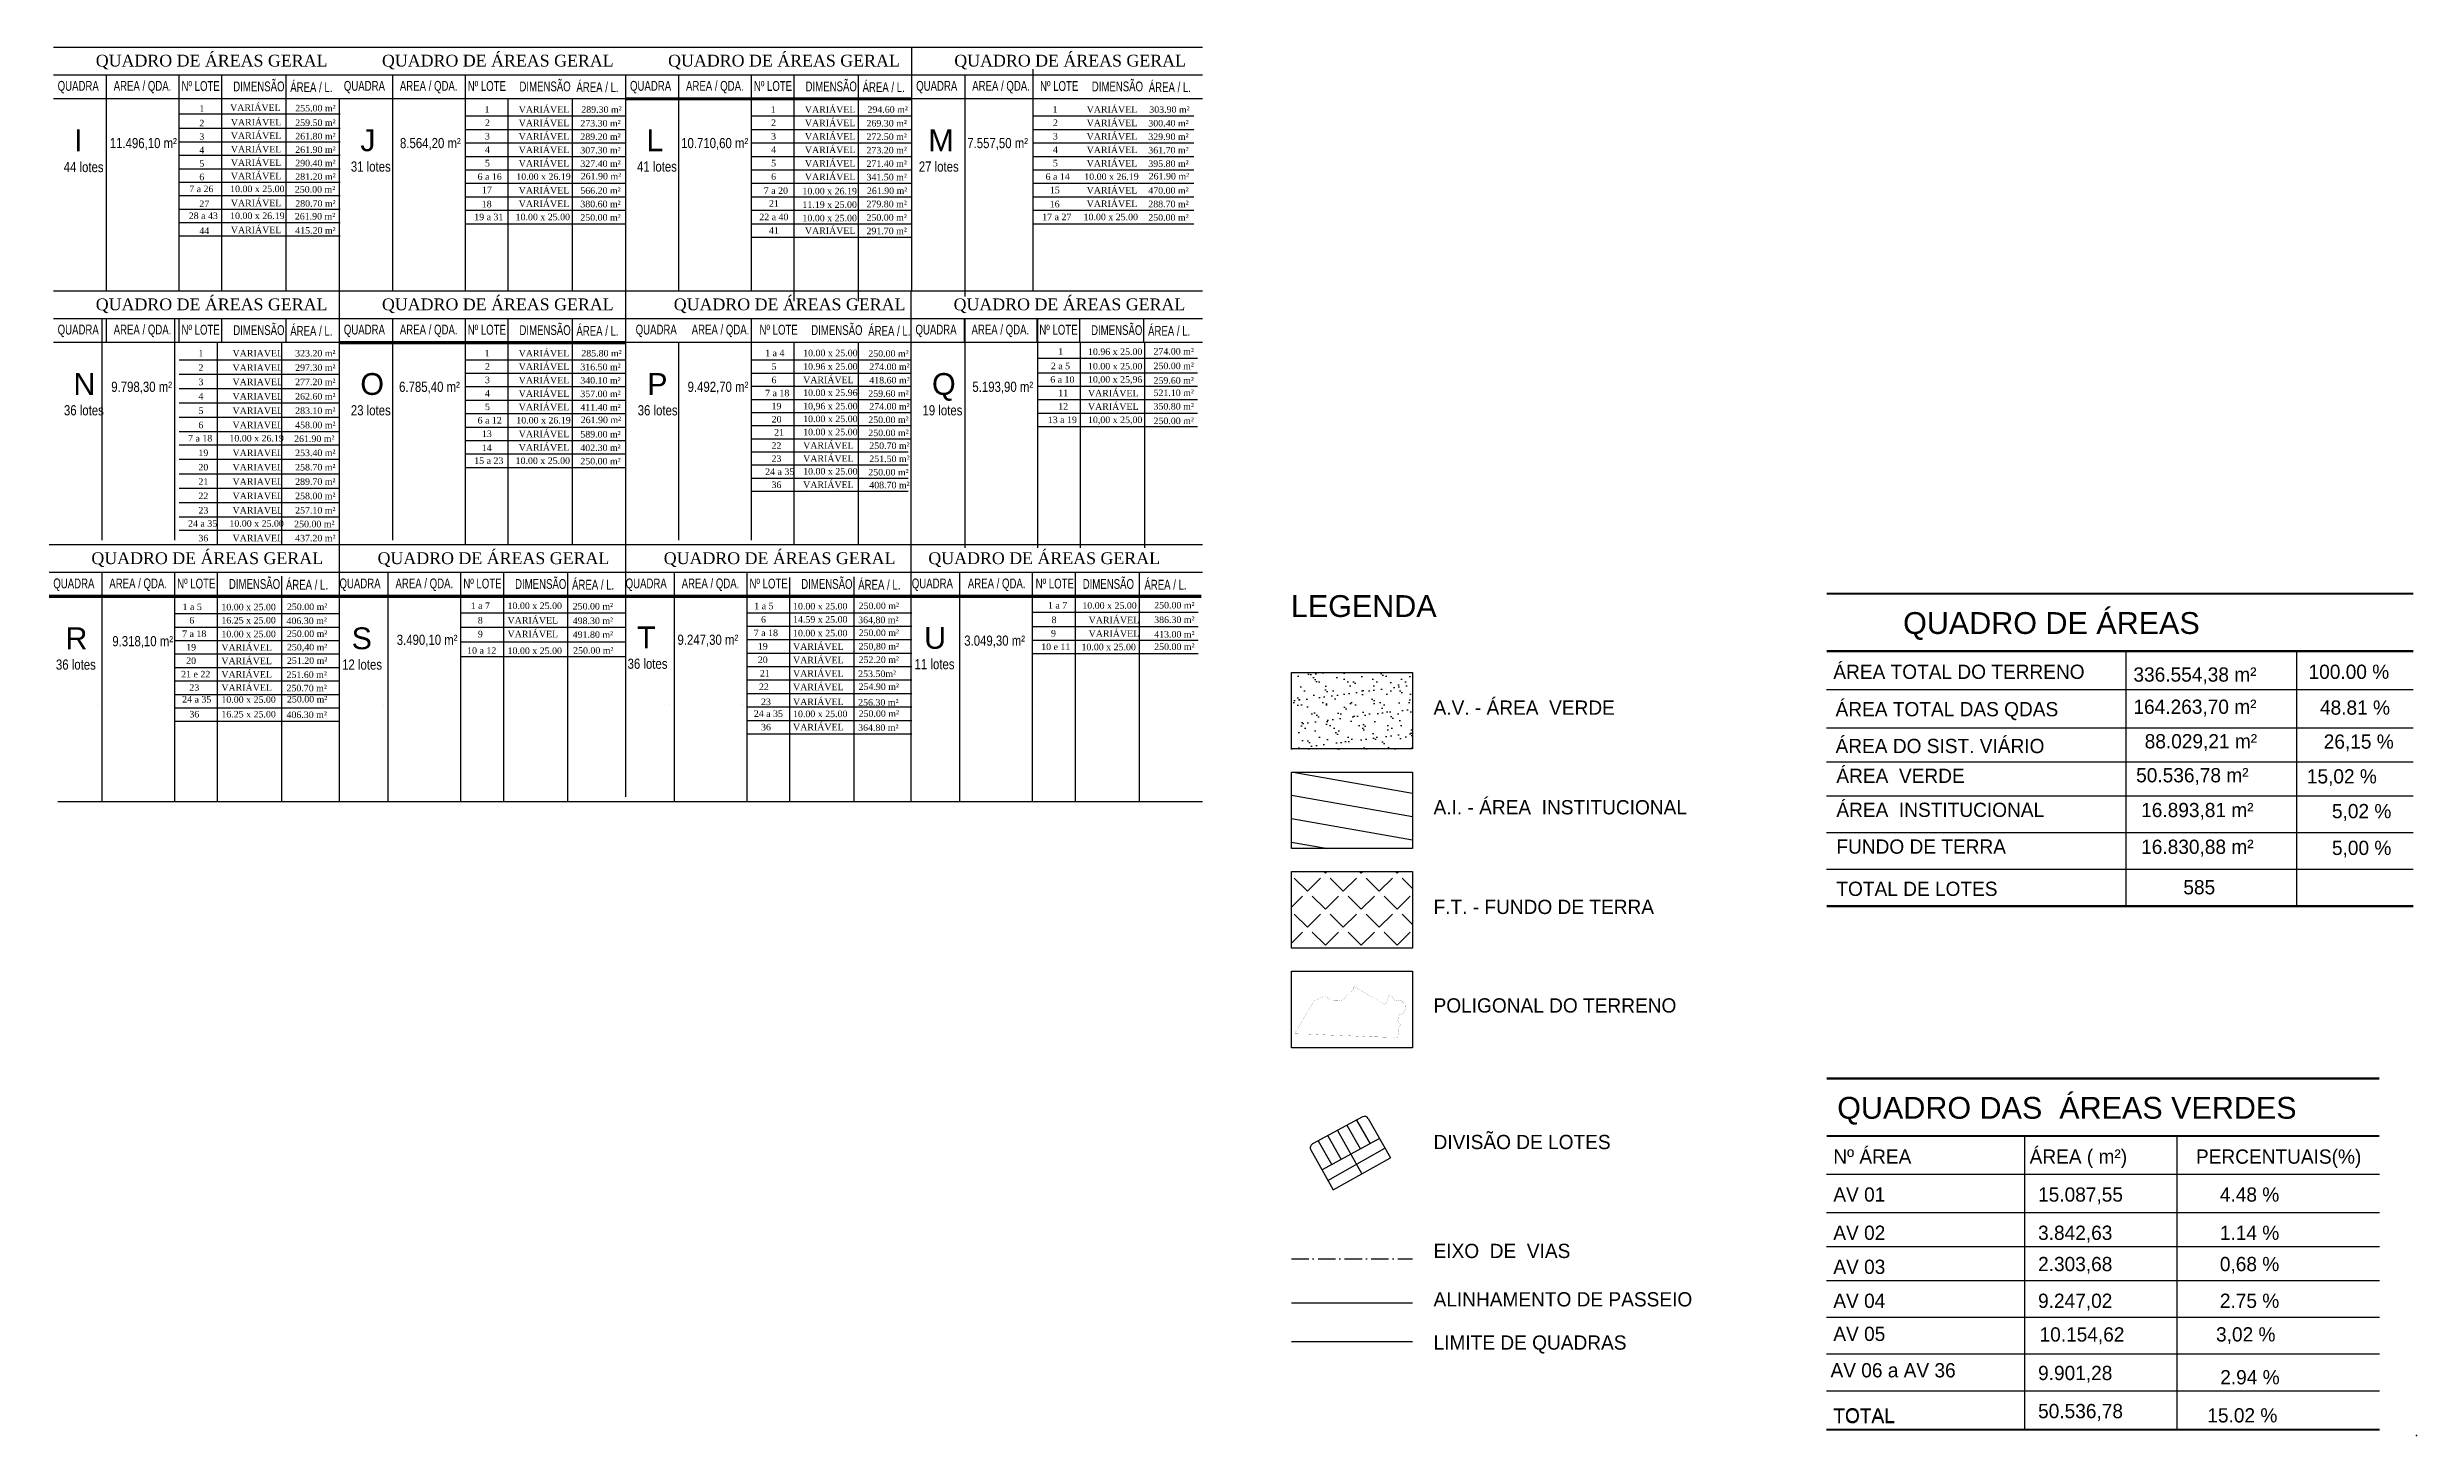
# Model space of a CAD drawing. Header units: millimetres. Extents: x 1794 to 8081, y 409 to 2272.
# Drawn here: x 2128 to 2779, y 1890 to 2272 of the extents above; entities that cross this region are included whole.
import ezdxf
from ezdxf.enums import TextEntityAlignment as Align

# ---------------------------------------------------------------- set-up
doc = ezdxf.new("R2010")
doc.units = ezdxf.units.MM
doc.linetypes.add('ACAD_ISO10W100', pattern=[18, 12, -3, 0, -3])
for name, color, linetype in [('02 - EIXO VIA', 2, 'ACAD_ISO10W100'), ('03 - CALÇADA', 1, 'Continuous'), ('Cota', 8, 'Continuous'), ('FAIXAS VERDES', 62, 'Continuous'), ('HATCH', 8, 'Continuous'), ('LINHAGROSSA', 230, 'Continuous'), ('LOTES', 2, 'Continuous'), ('Poligonal', 3, 'Continuous'), ('Pontos', 2, 'Continuous'), ('QUADRAS', 3, 'Continuous'), ('QUADROS', 2, 'Continuous'), ('Texto', 2, 'Continuous')]:
    doc.layers.add(name, color=color, linetype=linetype)
doc.styles.add('ARIAL', font='arial.ttf', dxfattribs={"height": 0.25})
doc.styles.add('SANSSERIF', font='sanss___.ttf')
doc.styles.add('STYLE3', font='')
doc.styles.add('TIMES', font='times.ttf')
doc.styles.get('STYLE3').set_extended_font_data('Futura Lt BT')

msp = doc.modelspace()

# ---------------------------------------------------------------- hatches: boundary and pattern name
at = {"layer": 'FAIXAS VERDES'}
h = msp.add_hatch(dxfattribs=at)
h.set_pattern_fill('AR-SAND', color=256, scale=0.1, style=0)
h.set_pattern_definition([(37.5, (2470.1456, 2078.9774), (-0.16, 4.89413), [0, -3.8608, 0, -4.318, 0, -4.1275]), (7.5, (2470.1456, 2078.9774), (4.4952, 7.1683), [0, -2.0828, 0, -3.4798, 0, -1.3335]), (327.5, (2467.0214, 2078.9774), (7.90992, 0.01437), [0, -1.27, 0, -4.572, 0, -5.969]), (317.5, (2467.0214, 2078.9774), (7.6356, 2.2293), [0, -0.635, 0, -2.9972, 0, -3.429])])
h.paths.add_polyline_path([(2470.146, 2100.01), (2503.386, 2100.01), (2503.386, 2078.977), (2470.146, 2078.977)])
at = {"layer": 'HATCH'}
h = msp.add_hatch(dxfattribs=at)
h.set_pattern_fill('ANSI31', color=256, scale=2, angle=125, style=0)
h.paths.add_polyline_path([(2470.146, 2072.627), (2503.386, 2072.627), (2503.386, 2051.595), (2470.146, 2051.595)])
h = msp.add_hatch(dxfattribs=at)
h.set_pattern_fill('ANGLE', color=256, angle=45, style=0)
h.set_pattern_definition([(45, (0, 0), (-4.939141, 4.939141), [5.08, -1.905]), (135, (0, 0), (-4.939141, -4.939141), [5.08, -1.905])])
h.paths.add_polyline_path([(2470.146, 2045.245), (2503.386, 2045.245), (2503.386, 2024.212), (2470.146, 2024.212)])

# ---------------------------------------------------------------- linework, layer by layer
at = {"color": 9}
for p, q in [((2699.39, 2105.842), (2699.39, 2035.763)), ((2746.305, 2105.842), (2746.305, 2035.763)), ((2617.174, 2095.326), (2778.36, 2095.326)), ((2617.174, 2084.809), (2778.36, 2084.809)), ((2617.174, 2075.463), (2778.36, 2075.463)), ((2617.174, 2066.117), (2778.36, 2066.117)), ((2617.174, 2056.016), (2778.36, 2056.016)), ((2617.174, 2045.914), (2778.36, 2045.914)), ((2671.526, 1972.595), (2671.526, 1902.517)), ((2713.377, 1972.595), (2713.377, 1902.517)), ((2617.174, 1962.079), (2769.081, 1962.079)), ((2617.174, 1951.562), (2769.081, 1951.562)), ((2617.174, 1942.216), (2769.081, 1942.216)), ((2617.174, 1932.871), (2769.081, 1932.871)), ((2617.174, 1922.769), (2769.081, 1922.769)), ((2617.174, 1912.667), (2769.081, 1912.667)), ((2617.174, 1902.517), (2769.081, 1902.517)), ((2617.174, 1892.045), (2769.081, 1892.045)), ((2617.174, 1891.848), (2769.081, 1891.848))]:
    msp.add_line(p, q, dxfattribs=at)
for p, q in [((2671.526, 1902.517), (2671.526, 1892.045)), ((2713.377, 1902.517), (2713.377, 1892.045))]:
    msp.add_line(p, q)
at = {"color": 1, "const_width": 0.577}
for points in [[(2778.36, 2121.628), (2617.174, 2121.628)], [(2778.36, 2105.842), (2617.174, 2105.842)], [(2617.174, 2035.763), (2778.36, 2035.763)], [(2769.081, 1988.381), (2617.174, 1988.381)], [(2769.081, 1972.595), (2617.174, 1972.595)]]:
    msp.add_lwpolyline(points, dxfattribs=at)
at = {"layer": '02 - EIXO VIA', "ltscale": 0.4}
msp.add_line((2470.146, 1938.852), (2503.386, 1938.852), dxfattribs=at)
at = {"layer": '03 - CALÇADA'}
msp.add_line((2470.146, 1926.758), (2503.386, 1926.758), dxfattribs=at)
at = {"layer": 'Cota'}
for points in [[(2470.146, 2100.01), (2503.386, 2100.01), (2503.386, 2078.977), (2470.146, 2078.977)], [(2470.146, 2072.627), (2503.386, 2072.627), (2503.386, 2051.595), (2470.146, 2051.595)], [(2470.146, 2045.245), (2503.386, 2045.245), (2503.386, 2024.212), (2470.146, 2024.212)], [(2470.146, 2017.862), (2503.386, 2017.862), (2503.386, 1996.829), (2470.146, 1996.829)]]:
    msp.add_lwpolyline(points, close=True, dxfattribs=at)
at = {"layer": 'LINHAGROSSA', "linetype": 'Continuous'}
for p, q in [((2208.611, 2271.794), (2129.986, 2271.794)), ((2208.611, 2271.794), (2129.986, 2271.794)), ((2208.611, 2271.794), (2208.611, 2271.794)), ((2287.237, 2271.794), (2208.611, 2271.794)), ((2208.611, 2271.794), (2208.611, 2271.794)), ((2287.237, 2271.794), (2208.611, 2271.794)), ((2365.862, 2271.794), (2287.237, 2271.794)), ((2365.862, 2271.794), (2287.237, 2271.794)), ((2445.688, 2271.794), (2365.862, 2271.794)), ((2445.688, 2271.794), (2365.862, 2271.794)), ((2365.862, 2204.81), (2365.862, 2271.794)), ((2208.611, 2264.195), (2129.986, 2264.195)), ((2287.237, 2264.195), (2208.611, 2264.195)), ((2365.862, 2264.195), (2287.237, 2264.195)), ((2445.688, 2264.195), (2365.862, 2264.195)), ((2208.611, 2257.649), (2129.986, 2257.649)), ((2287.237, 2257.649), (2208.611, 2257.649)), ((2208.611, 2204.81), (2208.611, 2257.649)), ((2287.237, 2204.81), (2287.237, 2257.649)), ((2445.688, 2257.649), (2365.862, 2257.649)), ((2287.237, 2204.81), (2129.986, 2204.81)), ((2208.611, 2064.448), (2208.611, 2204.81)), ((2287.237, 2204.81), (2287.237, 2204.81)), ((2445.688, 2204.81), (2287.237, 2204.81)), ((2367.417, 2204.81), (2287.237, 2204.81)), ((2287.237, 2065.762), (2287.237, 2204.81)), ((2365.673, 2064.448), (2365.673, 2204.81)), ((2208.611, 2197.211), (2129.986, 2197.211)), ((2287.237, 2197.211), (2208.611, 2197.211)), ((2365.673, 2197.211), (2287.237, 2197.211)), ((2445.688, 2197.211), (2365.673, 2197.211)), ((2208.611, 2190.666), (2129.986, 2190.666)), ((2365.673, 2190.666), (2287.237, 2190.666)), ((2445.688, 2190.666), (2365.673, 2190.666)), ((2445.688, 2135.042), (2128.786, 2135.042)), ((2207.411, 2127.442), (2128.786, 2127.442)), ((2286.037, 2127.442), (2207.411, 2127.442)), ((2364.662, 2127.442), (2286.037, 2127.442)), ((2445.688, 2127.442), (2364.662, 2127.442)), ((2207.411, 2120.897), (2128.786, 2120.897)), ((2365.862, 2120.897), (2284.837, 2120.897)), ((2445.688, 2064.448), (2131.186, 2064.448))]:
    msp.add_line(p, q, dxfattribs=at)
at = {"layer": 'LINHAGROSSA', "linetype": 'Continuous', "const_width": 0.9}
for points in [[(2365.862, 2257.649), (2287.237, 2257.649)], [(2287.237, 2190.666), (2208.611, 2190.666)], [(2267.122, 2190.666), (2244.727, 2190.666)], [(2286.037, 2120.897), (2128.786, 2120.897)], [(2284.837, 2120.897), (2206.211, 2120.897)], [(2445.391, 2120.897), (2206.211, 2120.897)]]:
    msp.add_lwpolyline(points, dxfattribs=at)
at = {"layer": 'LOTES', "ltscale": 0.6}
for p, q in [((2480.153, 1972.625), (2483.814, 1966.138)), ((2482.765, 1974.099), (2489.48, 1962.204)), ((2485.404, 1975.528), (2489.091, 1968.996)), ((2488.042, 1976.957), (2491.729, 1970.425)), ((2477.488, 1971.242), (2481.202, 1964.664)), ((2494.368, 1971.853), (2478.537, 1963.281)), ((2480.167, 1960.393), (2495.843, 1969.241)), ((2481.642, 1957.78), (2497.317, 1966.628))]:
    msp.add_line(p, q, dxfattribs=at)
at = {"layer": 'Poligonal', "color": 1, "linetype": 'ACAD_ISO10W100', "ltscale": 0.12, "const_width": 0.0288}
msp.add_lwpolyline([(2499.91, 2009.7), (2498.577, 2009.87), (2498.332, 2009.98), (2498.023, 2010.579), (2497.78, 2010.886), (2497.46, 2011.22), (2497.093, 2011.602), (2496.917, 2011.125), (2496.436, 2009.776), (2496.334, 2009.535), (2495.791, 2008.744), (2495.282, 2008.984), (2487.393, 2013.712), (2487.258, 2013.486), (2487.293, 2013.418), (2487.284, 2012.948), (2487.005, 2012.468), (2486.4, 2012.123), (2486.047, 2011.737), (2485.803, 2011.554), (2485.498, 2011.44), (2485.207, 2011.425), (2485.204, 2011.156), (2484.991, 2010.497), (2484.305, 2009.996), (2483.703, 2009.875), (2482.894, 2009.736), (2482.144, 2009.732), (2481.221, 2009.897), (2480.114, 2010.481), (2479.681, 2010.975), (2479.304, 2011.071), (2476.38, 2009.732), (2471.167, 2000.933), (2471.111, 2000.663), (2474.19, 2000.621), (2480.123, 2000.345), (2482.326, 2000.265), (2487.487, 2000.059), (2491.049, 1999.879), (2491.79, 1999.843), (2492.659, 1999.859), (2493.694, 1999.835), (2495, 1999.769), (2495.855, 1999.742), (2496.829, 1999.718), (2497.489, 1999.7), (2497.889, 1999.703), (2499.293, 1999.552), (2497.889, 1999.703), (2499.293, 1999.552), (2497.889, 1999.703), (2499.293, 1999.552), (2497.889, 1999.703), (2499.293, 1999.552), (2497.889, 1999.703), (2499.293, 1999.552), (2497.889, 1999.703), (2499.293, 1999.552), (2497.889, 1999.703), (2499.293, 1999.552), (2497.889, 1999.703), (2499.293, 1999.552), (2497.889, 1999.703), (2499.293, 1999.552), (2497.889, 1999.703), (2499.293, 1999.552), (2497.889, 1999.703), (2499.293, 1999.552), (2497.889, 1999.703), (2499.293, 1999.552), (2499.677, 2001.421), (2499.607, 2001.718), (2499.712, 2002.5), (2500.176, 2003.138), (2499.839, 2003.521), (2499.393, 2004.146), (2499.377, 2004.47), (2499.659, 2005.646), (2499.939, 2006.026), (2500.71, 2006.135), (2500.934, 2006.256), (2501.16, 2006.71), (2501.575, 2008.069), (2501.559, 2008.5), (2500.335, 2009.802)], close=True, dxfattribs=at)
at = {"layer": 'Pontos'}
msp.add_point((2779.282, 1890.23), dxfattribs=at)
at = {"layer": 'QUADRAS', "ltscale": 0.6}
for p, q in [((2489.644, 1977.824), (2475.924, 1970.395)), ((2491.26, 1977.359), (2497.317, 1966.628)), ((2475.45, 1968.749), (2481.642, 1957.78)), ((2470.146, 1916.123), (2503.386, 1916.123))]:
    msp.add_line(p, q, dxfattribs=at)
for centre, start, end in [((2490.215, 1976.769), 29.443729, 118.436699), ((2476.495, 1969.339), 118.436699, 209.443729)]:
    msp.add_arc(centre, 1.2, start, end, dxfattribs=at)
at = {"layer": 'QUADROS', "color": 251, "linetype": 'Continuous'}
for p, q in [((2399.224, 2205.078), (2399.224, 2265.786)), ((2144.584, 2247.237), (2144.584, 2264.195)), ((2144.584, 2257.649), (2144.584, 2264.195)), ((2164.548, 2247.237), (2164.548, 2264.195)), ((2164.548, 2257.649), (2164.548, 2264.048)), ((2164.548, 2221.286), (2164.548, 2264.048)), ((2164.548, 2221.286), (2164.548, 2264.048)), ((2176.299, 2257.649), (2176.299, 2264.195)), ((2176.299, 2246.579), (2176.299, 2263.537)), ((2176.299, 2204.81), (2176.299, 2263.391)), ((2193.941, 2257.649), (2193.941, 2264.195)), ((2193.941, 2246.579), (2193.941, 2263.537)), ((2193.941, 2204.81), (2193.941, 2263.537)), ((2223.209, 2247.237), (2223.209, 2264.195)), ((2223.209, 2204.81), (2223.209, 2264.048)), ((2243.173, 2247.237), (2243.173, 2264.195)), ((2243.173, 2221.286), (2243.173, 2264.048)), ((2287.237, 2257.649), (2287.237, 2264.195)), ((2301.835, 2257.649), (2301.835, 2264.195)), ((2301.835, 2247.237), (2301.835, 2264.195)), ((2301.835, 2221.286), (2301.835, 2264.048)), ((2301.835, 2204.81), (2301.835, 2264.048)), ((2321.799, 2247.237), (2321.799, 2264.195)), ((2321.799, 2257.649), (2321.799, 2264.048)), ((2321.799, 2204.81), (2321.799, 2264.048)), ((2321.799, 2221.286), (2321.799, 2264.048)), ((2321.799, 2219.862), (2321.799, 2264.048)), ((2333.55, 2257.649), (2333.55, 2264.195)), ((2333.55, 2246.45), (2333.55, 2263.407)), ((2333.55, 2204.69), (2333.55, 2263.261)), ((2351.192, 2257.649), (2351.192, 2264.195)), ((2351.192, 2246.45), (2351.192, 2263.407)), ((2351.192, 2204.645), (2351.192, 2263.407)), ((2380.46, 2203.34), (2380.46, 2264.048)), ((2144.584, 2204.81), (2144.584, 2257.649)), ((2164.548, 2204.81), (2164.548, 2257.649)), ((2208.801, 2253.462), (2164.737, 2253.462)), ((2287.237, 2252.841), (2243.173, 2252.841)), ((2254.925, 2204.81), (2254.925, 2257.649)), ((2272.567, 2204.81), (2272.567, 2257.649)), ((2301.835, 2204.81), (2301.835, 2257.649)), ((2321.799, 2205.033), (2321.799, 2257.649)), ((2365.862, 2252.841), (2321.799, 2252.841)), ((2333.55, 2204.488), (2333.55, 2257.649)), ((2333.55, 2202.026), (2333.55, 2257.649)), ((2351.192, 2204.442), (2351.192, 2257.649)), ((2351.192, 2202.026), (2351.192, 2257.649)), ((2443.288, 2252.841), (2399.224, 2252.841)), ((2208.801, 2249.462), (2164.737, 2249.462)), ((2287.237, 2249.141), (2243.173, 2249.141)), ((2365.862, 2249.141), (2321.799, 2249.141)), ((2443.288, 2249.141), (2399.224, 2249.141)), ((2208.801, 2245.762), (2164.737, 2245.762)), ((2208.801, 2242.062), (2164.737, 2242.062)), ((2287.237, 2245.441), (2243.173, 2245.441)), ((2287.237, 2241.741), (2243.173, 2241.741)), ((2365.862, 2245.441), (2321.799, 2245.441)), ((2365.862, 2241.741), (2321.799, 2241.741)), ((2443.288, 2245.441), (2399.224, 2245.441)), ((2443.288, 2241.741), (2399.224, 2241.741)), ((2208.801, 2238.362), (2164.737, 2238.362)), ((2208.801, 2234.662), (2164.737, 2234.662)), ((2208.801, 2234.662), (2164.737, 2234.662)), ((2287.237, 2238.041), (2243.173, 2238.041)), ((2287.237, 2234.341), (2243.173, 2234.341)), ((2365.862, 2238.041), (2321.799, 2238.041)), ((2365.862, 2234.341), (2321.799, 2234.341)), ((2443.288, 2238.041), (2399.224, 2238.041)), ((2443.288, 2234.341), (2399.224, 2234.341)), ((2164.548, 2204.81), (2164.548, 2227.685)), ((2208.801, 2230.962), (2164.737, 2230.962)), ((2208.801, 2227.262), (2164.737, 2227.262)), ((2287.237, 2230.641), (2243.173, 2230.641)), ((2243.173, 2204.81), (2243.173, 2227.685)), ((2287.237, 2226.941), (2243.173, 2226.941)), ((2365.862, 2230.641), (2321.799, 2230.641)), ((2321.799, 2204.81), (2321.799, 2227.685)), ((2321.799, 2205.033), (2321.799, 2227.685)), ((2365.862, 2226.941), (2321.799, 2226.941)), ((2443.288, 2230.641), (2399.224, 2230.641)), ((2443.288, 2226.941), (2399.224, 2226.941)), ((2208.801, 2223.562), (2164.737, 2223.562)), ((2208.801, 2219.862), (2164.737, 2219.862)), ((2287.237, 2223.241), (2243.173, 2223.241)), ((2365.862, 2223.241), (2321.799, 2223.241)), ((2443.288, 2223.241), (2399.224, 2223.241)), ((2365.862, 2219.541), (2321.799, 2219.541)), ((2143.384, 2180.253), (2143.384, 2197.211)), ((2143.384, 2136.356), (2143.384, 2197.065)), ((2144.584, 2190.666), (2144.584, 2197.211)), ((2163.348, 2180.253), (2163.348, 2197.211)), ((2163.348, 2154.302), (2163.348, 2197.065)), ((2164.548, 2190.666), (2164.548, 2197.065)), ((2176.299, 2190.666), (2176.299, 2197.211)), ((2193.941, 2190.666), (2193.941, 2197.211)), ((2223.209, 2190.666), (2223.209, 2197.211)), ((2223.209, 2136.356), (2223.209, 2197.065)), ((2243.173, 2190.666), (2243.173, 2197.065)), ((2254.925, 2190.666), (2254.925, 2197.211)), ((2272.567, 2190.666), (2272.567, 2197.211)), ((2321.799, 2154.302), (2321.799, 2197.065)), ((2380.271, 2190.666), (2380.271, 2197.211)), ((2380.46, 2134.216), (2380.46, 2197.21)), ((2400.234, 2190.666), (2400.234, 2197.065)), ((2400.234, 2190.666), (2400.234, 2197.065)), ((2400.424, 2134.216), (2400.424, 2197.064)), ((2411.986, 2190.666), (2411.986, 2197.211)), ((2411.986, 2190.666), (2411.986, 2197.211)), ((2429.628, 2190.666), (2429.628, 2197.211)), ((2429.628, 2190.666), (2429.628, 2197.211)), ((2175.099, 2135.042), (2175.099, 2190.666)), ((2192.741, 2135.042), (2192.741, 2190.666)), ((2243.173, 2135.042), (2243.173, 2190.666)), ((2254.925, 2135.042), (2254.925, 2190.666)), ((2272.567, 2135.042), (2272.567, 2190.666)), ((2301.835, 2136.356), (2301.835, 2190.666)), ((2333.55, 2135.042), (2333.55, 2190.666)), ((2351.192, 2135.042), (2351.192, 2190.666)), ((2400.424, 2134.216), (2400.424, 2190.664)), ((2412.176, 2134.216), (2412.176, 2190.664)), ((2429.818, 2134.216), (2429.818, 2190.664)), ((2208.611, 2185.858), (2164.548, 2185.858)), ((2208.611, 2181.911), (2164.548, 2181.911)), ((2287.237, 2185.858), (2243.173, 2185.858)), ((2287.237, 2182.158), (2243.173, 2182.158)), ((2365.673, 2185.849), (2321.988, 2185.849)), ((2365.673, 2182.149), (2321.988, 2182.149)), ((2444.298, 2186.279), (2400.234, 2186.279)), ((2444.298, 2182.279), (2400.234, 2182.279)), ((2208.611, 2177.964), (2164.548, 2177.964)), ((2287.237, 2178.458), (2243.173, 2178.458)), ((2287.237, 2174.758), (2243.173, 2174.758)), ((2365.673, 2178.547), (2321.988, 2178.547)), ((2365.673, 2174.944), (2321.988, 2174.944)), ((2444.298, 2178.579), (2400.234, 2178.579)), ((2444.298, 2174.879), (2400.234, 2174.879)), ((2208.611, 2174.017), (2164.548, 2174.017)), ((2208.611, 2170.07), (2164.548, 2170.07)), ((2287.237, 2171.058), (2243.173, 2171.058)), ((2365.673, 2171.342), (2321.988, 2171.342)), ((2365.673, 2167.739), (2321.988, 2167.739)), ((2444.298, 2171.179), (2400.234, 2171.179)), ((2208.611, 2166.123), (2164.548, 2166.123)), ((2208.611, 2162.423), (2164.548, 2162.423)), ((2287.237, 2167.358), (2243.173, 2167.358)), ((2287.237, 2163.658), (2243.173, 2163.658)), ((2365.673, 2164.136), (2321.988, 2164.136)), ((2444.298, 2167.479), (2400.234, 2167.479)), ((2163.348, 2136.356), (2163.348, 2160.701)), ((2208.611, 2158.477), (2164.548, 2158.477)), ((2287.237, 2159.958), (2243.173, 2159.958)), ((2287.237, 2156.258), (2243.173, 2156.258)), ((2321.799, 2136.356), (2321.799, 2160.701)), ((2364.852, 2160.534), (2321.988, 2160.534)), ((2321.988, 2157.097), (2321.988, 2157.097)), ((2364.852, 2156.931), (2321.988, 2156.931)), ((2400.234, 2160.701), (2400.234, 2160.701)), ((2208.611, 2154.53), (2164.548, 2154.53)), ((2208.611, 2150.583), (2164.548, 2150.583)), ((2364.852, 2153.329), (2321.988, 2153.329)), ((2364.852, 2149.726), (2321.988, 2149.726)), ((2208.611, 2146.636), (2164.548, 2146.636)), ((2208.611, 2142.689), (2164.548, 2142.689)), ((2208.611, 2138.989), (2164.548, 2138.989)), ((2286.037, 2135.042), (2241.973, 2135.042)), ((2143.384, 2120.897), (2143.384, 2127.442)), ((2143.384, 2064.448), (2143.384, 2127.296)), ((2163.348, 2064.448), (2163.348, 2127.296)), ((2175.099, 2064.448), (2175.099, 2127.442)), ((2192.741, 2064.448), (2192.741, 2126.456)), ((2222.009, 2064.448), (2222.009, 2127.296)), ((2241.973, 2064.448), (2241.973, 2127.296)), ((2253.725, 2064.448), (2253.725, 2127.442)), ((2271.367, 2064.448), (2271.367, 2127.442)), ((2300.635, 2120.897), (2300.635, 2127.442)), ((2300.635, 2064.448), (2300.635, 2127.296)), ((2320.599, 2120.897), (2320.599, 2127.296)), ((2320.599, 2064.448), (2320.599, 2126.109)), ((2332.35, 2064.448), (2332.35, 2126.109)), ((2349.992, 2064.448), (2349.992, 2126.255)), ((2379.071, 2064.692), (2379.071, 2127.54)), ((2399.034, 2064.692), (2399.034, 2127.54)), ((2410.786, 2064.692), (2410.786, 2127.686)), ((2428.428, 2064.692), (2428.428, 2127.686)), ((2208.611, 2116.082), (2163.348, 2116.082)), ((2287.237, 2116.31), (2241.973, 2116.31)), ((2365.862, 2116.325), (2320.599, 2116.325)), ((2444.488, 2116.511), (2399.034, 2116.511)), ((2208.611, 2112.382), (2163.348, 2112.382)), ((2287.237, 2112.31), (2241.973, 2112.31)), ((2365.862, 2112.625), (2320.599, 2112.625)), ((2444.488, 2112.511), (2399.034, 2112.511)), ((2208.611, 2108.682), (2163.348, 2108.682)), ((2208.611, 2104.982), (2163.348, 2104.982)), ((2287.237, 2108.31), (2241.973, 2108.31)), ((2287.237, 2104.31), (2241.973, 2104.31)), ((2365.862, 2108.925), (2320.599, 2108.925)), ((2365.862, 2105.225), (2320.599, 2105.225)), ((2444.488, 2108.811), (2399.034, 2108.811)), ((2444.488, 2105.111), (2399.034, 2105.111)), ((2208.611, 2101.282), (2163.348, 2101.282)), ((2208.611, 2097.582), (2163.348, 2097.582)), ((2365.862, 2101.525), (2320.599, 2101.525)), ((2365.862, 2097.825), (2320.599, 2097.825)), ((2142.184, 2090.933), (2142.184, 2090.933)), ((2162.148, 2090.933), (2162.148, 2090.933)), ((2208.483, 2093.882), (2163.219, 2093.882)), ((2208.611, 2090.182), (2163.348, 2090.182)), ((2220.809, 2090.933), (2220.809, 2090.933)), ((2299.245, 2091.176), (2299.245, 2091.176)), ((2319.209, 2091.176), (2319.209, 2091.176)), ((2365.862, 2094.125), (2320.599, 2094.125)), ((2365.862, 2090.425), (2320.599, 2090.425)), ((2400.424, 2090.933), (2400.424, 2090.933)), ((2208.611, 2086.482), (2163.348, 2086.482)), ((2365.862, 2086.725), (2320.599, 2086.725)), ((2365.862, 2083.025), (2320.599, 2083.025))]:
    msp.add_line(p, q, dxfattribs=at)

# ---------------------------------------------------------------- texts
at = {"layer": 'QUADROS', "color": 4}
for s, height, style, p in [('QUADRO DE ÁREAS GERAL', 3.249, 'TIMES', (2141.629, 2266.52)), ('QUADRO DE ÁREAS GERAL', 3.249, 'TIMES', (2220.254, 2266.52)), ('QUADRO DE ÁREAS GERAL', 3.249, 'TIMES', (2298.88, 2266.52)), ('QUADRO DE ÁREAS GERAL', 3.249, 'TIMES', (2377.505, 2266.52)), ('I', 6, 'SANSSERIF', (2135.686, 2243.255)), ('J', 6, 'SANSSERIF', (2214.312, 2243.255)), ('L', 6, 'SANSSERIF', (2292.937, 2243.255)), ('M', 6, 'SANSSERIF', (2370.363, 2243.255)), ('QUADRO DE ÁREAS GERAL', 3.249, 'TIMES', (2141.629, 2199.537)), ('QUADRO DE ÁREAS GERAL', 3.249, 'TIMES', (2220.254, 2199.537)), ('QUADRO DE ÁREAS GERAL', 3.249, 'TIMES', (2300.434, 2199.537)), ('QUADRO DE ÁREAS GERAL', 3.249, 'TIMES', (2377.315, 2199.537)), ('N', 6, 'SANSSERIF', (2135.482, 2176.272)), ('O', 6, 'SANSSERIF', (2214.312, 2176.272)), ('P', 6, 'SANSSERIF', (2293.127, 2176.27)), ('Q', 6, 'SANSSERIF', (2371.373, 2176.272)), ('QUADRO DE ÁREAS GERAL', 3.249, 'TIMES', (2140.429, 2129.768)), ('QUADRO DE ÁREAS GERAL', 3.249, 'TIMES', (2219.054, 2129.768)), ('QUADRO DE ÁREAS GERAL', 3.249, 'TIMES', (2297.68, 2129.768)), ('QUADRO DE ÁREAS GERAL', 3.249, 'TIMES', (2370.383, 2129.768)), ('R', 6, 'SANSSERIF', (2133.286, 2106.376)), ('S', 6, 'SANSSERIF', (2211.912, 2106.376)), ('T', 6, 'SANSSERIF', (2290.348, 2106.62)), ('U', 6, 'SANSSERIF', (2369.206, 2106.503))]:
    msp.add_text(s, height=height, dxfattribs=dict(at, style=style)).set_placement(p)
at = {"layer": 'QUADROS', "color": 3, "style": 'SANSSERIF'}
for s, height, width, p in [('QUADRA', 2.7, 0.7, (2131.164, 2259.864)), ('AREA / QDA.', 2.7, 0.7, (2146.554, 2259.864)), ('Nº LOTE', 2.7, 0.7, (2165.197, 2259.824)), ('DIMENSÃO', 2.7, 0.7, (2179.407, 2259.709)), ('ÁREA / L.', 2.7, 0.7, (2195.059, 2259.508)), ('QUADRA', 2.7, 0.7, (2209.79, 2259.864)), ('AREA / QDA.', 2.7, 0.7, (2225.18, 2259.864)), ('Nº LOTE', 2.7, 0.7, (2243.822, 2259.824)), ('DIMENSÃO', 2.7, 0.7, (2258.033, 2259.709)), ('ÁREA / L.', 2.7, 0.7, (2273.684, 2259.508)), ('QUADRA', 2.7, 0.7, (2288.415, 2259.864)), ('AREA / QDA.', 2.7, 0.7, (2303.805, 2259.864)), ('Nº LOTE', 2.7, 0.7, (2322.448, 2259.824)), ('DIMENSÃO', 2.7, 0.7, (2336.658, 2259.709)), ('ÁREA / L.', 2.7, 0.7, (2352.31, 2259.508)), ('QUADRA', 2.7, 0.7, (2367.041, 2259.864)), ('AREA / QDA.', 2.7, 0.7, (2382.431, 2259.864)), ('Nº LOTE', 2.7, 0.7, (2401.073, 2259.824)), ('DIMENSÃO', 2.7, 0.7, (2415.284, 2259.709)), ('ÁREA / L.', 2.7, 0.7, (2430.935, 2259.508)), ('11.496,10 m²', 2.8, 0.8, (2145.473, 2244.089)), ('8.564,20 m²', 2.8, 0.8, (2225.216, 2244.089)), ('10.710,60 m²', 2.8, 0.8, (2302.465, 2244.089)), ('7.557,50 m²', 2.8, 0.8, (2381.074, 2244.089)), ('44 lotes', 2.8, 0.8, (2132.814, 2237.502)), ('31 lotes', 2.8, 0.8, (2211.713, 2237.629)), ('41 lotes', 2.8, 0.8, (2290.338, 2237.629)), ('27 lotes', 2.8, 0.8, (2367.764, 2237.629)), ('QUADRA', 2.7, 0.7, (2131.164, 2192.88)), ('AREA / QDA.', 2.7, 0.7, (2146.554, 2192.88)), ('Nº LOTE', 2.7, 0.7, (2165.197, 2192.84)), ('DIMENSÃO', 2.7, 0.7, (2179.407, 2192.725)), ('ÁREA / L.', 2.7, 0.7, (2195.059, 2192.524)), ('QUADRA', 2.7, 0.7, (2209.79, 2192.88)), ('AREA / QDA.', 2.7, 0.7, (2225.18, 2192.88)), ('Nº LOTE', 2.7, 0.7, (2243.822, 2192.84)), ('DIMENSÃO', 2.7, 0.7, (2258.033, 2192.725)), ('ÁREA / L.', 2.7, 0.7, (2273.684, 2192.524)), ('QUADRA', 2.7, 0.7, (2289.97, 2192.88)), ('AREA / QDA.', 2.7, 0.7, (2305.36, 2192.88)), ('Nº LOTE', 2.7, 0.7, (2324.002, 2192.84)), ('DIMENSÃO', 2.7, 0.7, (2338.213, 2192.725)), ('ÁREA / L.', 2.7, 0.7, (2353.864, 2192.524)), ('QUADRA', 2.7, 0.7, (2366.851, 2192.88)), ('AREA / QDA.', 2.7, 0.7, (2382.241, 2192.88)), ('Nº LOTE', 2.7, 0.7, (2400.883, 2192.84)), ('DIMENSÃO', 2.7, 0.7, (2415.094, 2192.725)), ('ÁREA / L.', 2.7, 0.7, (2430.746, 2192.524)), ('9.798,30 m²', 2.8, 0.8, (2145.882, 2177.106)), ('6.785,40 m²', 2.8, 0.8, (2224.967, 2177.106)), ('                         9.492,70 m²', 2.8, 0.8, (2282.5, 2177.105)), ('                         5.193,90 m²', 2.8, 0.8, (2360.746, 2177.106)), ('36 lotes', 2.8, 0.8, (2132.884, 2170.645)), ('23 lotes', 2.8, 0.8, (2211.713, 2170.645)), ('36 lotes', 2.8, 0.8, (2290.528, 2170.644)), ('19 lotes', 2.8, 0.8, (2368.774, 2170.645)), ('QUADRA', 2.7, 0.7, (2129.964, 2123.111)), ('AREA / QDA.', 2.7, 0.7, (2145.354, 2123.111)), ('Nº LOTE', 2.7, 0.7, (2163.997, 2123.072)), ('DIMENSÃO', 2.7, 0.7, (2178.207, 2122.956)), ('ÁREA / L.', 2.7, 0.7, (2193.859, 2122.755)), ('QUADRA', 2.7, 0.7, (2208.59, 2123.111)), ('AREA / QDA.', 2.7, 0.7, (2223.98, 2123.111)), ('Nº LOTE', 2.7, 0.7, (2242.622, 2123.072)), ('DIMENSÃO', 2.7, 0.7, (2256.833, 2122.956)), ('ÁREA / L.', 2.7, 0.7, (2272.484, 2122.755)), ('QUADRA', 2.7, 0.7, (2287.215, 2123.111)), ('AREA / QDA.', 2.7, 0.7, (2302.605, 2123.111)), ('Nº LOTE', 2.7, 0.7, (2321.248, 2123.072)), ('DIMENSÃO', 2.7, 0.7, (2335.458, 2122.956)), ('ÁREA / L.', 2.7, 0.7, (2351.11, 2122.755)), ('QUADRA', 2.7, 0.7, (2365.841, 2123.111)), ('AREA / QDA.', 2.7, 0.7, (2381.231, 2123.111)), ('Nº LOTE', 2.7, 0.7, (2399.873, 2123.072)), ('DIMENSÃO', 2.7, 0.7, (2412.796, 2122.956)), ('ÁREA / L.', 2.7, 0.7, (2429.735, 2122.755)), ('                         9.318,10 m²', 2.8, 0.8, (2124.438, 2107.189)), ('                         3.490,10 m²', 2.8, 0.8, (2202.59, 2107.567)), ('                         9.247,30 m²', 2.8, 0.8, (2279.721, 2107.581)), ('                         3.049,30 m²', 2.8, 0.8, (2358.506, 2107.337)), ('36 lotes', 2.8, 0.8, (2130.687, 2100.75)), ('12 lotes', 2.8, 0.8, (2209.313, 2100.75)), ('36 lotes', 2.8, 0.8, (2287.749, 2100.993)), ('11 lotes', 2.8, 0.8, (2366.607, 2100.877))]:
    msp.add_text(s, height=height, dxfattribs=dict(at, width=width)).set_placement(p)
at = {"layer": 'QUADROS', "color": 1, "style": 'TIMES'}
for s, p in [('1', (2170.089, 2254.085)), ('VARIÁVEL', (2178.544, 2254.321)), ('VARIÁVEL', (2178.733, 2250.321)), ('255.00 m²', (2196.436, 2254.192)), ('1', (2248.46, 2253.822)), ('VARIÁVEL', (2257.831, 2253.822)), ('VARIÁVEL', (2257.831, 2250.122)), ('289.30 m²', (2275.03, 2253.815)), ('1', (2327.085, 2253.822)), ('VARIÁVEL', (2336.456, 2253.822)), ('VARIÁVEL', (2336.456, 2250.122)), ('294.60 m²', (2353.655, 2253.815)), ('1', (2404.511, 2253.822)), ('VARIÁVEL', (2413.882, 2253.822)), ('VARIÁVEL', (2413.882, 2250.122)), ('303.90 m²', (2431.081, 2253.815)), ('2', (2170.089, 2250.085)), ('3', (2170.089, 2246.385)), ('VARIÁVEL', (2178.733, 2246.621)), ('259.50 m²', (2196.436, 2250.192)), ('261.80 m²', (2196.436, 2246.492)), ('2', (2248.56, 2250.186)), ('3', (2248.56, 2246.486)), ('VARIÁVEL', (2257.831, 2246.422)), ('273.30 m²', (2274.758, 2250.046)), ('289.20 m²', (2274.758, 2246.346)), ('2', (2327.186, 2250.186)), ('3', (2327.186, 2246.486)), ('VARIÁVEL', (2336.456, 2246.422)), ('269.30 m²', (2353.384, 2250.046)), ('272.50 m²', (2353.384, 2246.346)), ('2', (2404.611, 2250.186)), ('3', (2404.611, 2246.486)), ('VARIÁVEL', (2413.882, 2246.422)), ('300.40 m²', (2430.809, 2250.046)), ('329.90 m²', (2430.809, 2246.346)), ('4', (2170.089, 2242.685)), ('5', (2170.089, 2238.985)), ('VARIÁVEL', (2178.733, 2242.921)), ('VARIÁVEL', (2178.733, 2239.221)), ('261.90 m²', (2196.436, 2242.792)), ('290.40 m²', (2196.436, 2239.092)), ('4', (2248.56, 2242.786)), ('5', (2248.56, 2239.086)), ('VARIÁVEL', (2257.831, 2242.722)), ('VARIÁVEL', (2257.831, 2239.022)), ('307.30 m²', (2274.758, 2242.646)), ('327.40 m²', (2274.758, 2238.946)), ('4', (2327.186, 2242.786)), ('5', (2327.186, 2239.086)), ('VARIÁVEL', (2336.456, 2242.722)), ('VARIÁVEL', (2336.456, 2239.022)), ('273.20 m²', (2353.384, 2242.646)), ('271.40 m²', (2353.384, 2238.946)), ('4', (2404.611, 2242.786)), ('5', (2404.611, 2239.086)), ('VARIÁVEL', (2413.882, 2242.722)), ('VARIÁVEL', (2413.882, 2239.022)), ('361.70 m²', (2430.809, 2242.646)), ('395.80 m²', (2430.809, 2238.946)), ('7 a 26', (2167.32, 2232.006)), ('6', (2170.089, 2235.285)), ('VARIÁVEL', (2178.733, 2235.521)), ('10.00 x 25.00', (2178.542, 2232.006)), ('250.00 m²', (2196.323, 2231.867)), ('281.20 m²', (2196.436, 2235.392)), ('6 a 16', (2246.54, 2235.386)), ('17', (2247.727, 2231.686)), ('10.00 x 26.19', (2257.169, 2235.386)), ('VARIÁVEL', (2257.831, 2231.622)), ('566.20 m²', (2274.758, 2231.546)), ('261.90 m²', (2274.871, 2235.493)), ('7 a 20', (2325.175, 2231.526)), ('6', (2327.186, 2235.386)), ('10.00 x 26.19', (2335.795, 2231.386)), ('VARIÁVEL', (2336.456, 2235.322)), ('341.50 m²', (2353.384, 2235.246)), ('261.90 m²', (2353.497, 2231.493)), ('6 a 14', (2402.591, 2235.386)), ('15', (2403.778, 2231.686)), ('10.00 x 26.19', (2413.22, 2235.386)), ('VARIÁVEL', (2413.882, 2231.622)), ('470.00 m²', (2430.809, 2231.546)), ('261.90 m²', (2430.922, 2235.493)), ('28 a 43', (2167.179, 2224.606)), ('27', (2170.089, 2227.885)), ('VARIÁVEL', (2178.733, 2228.121)), ('10.00 x 26.19', (2178.542, 2224.606)), ('261.90 m²', (2196.323, 2224.467)), ('280.70 m²', (2196.436, 2227.992)), ('18', (2247.683, 2227.826)), ('VARIÁVEL', (2257.831, 2227.922)), ('380.60 m²', (2274.758, 2227.846)), ('21', (2326.589, 2227.986)), ('11.19 x 25.00', (2335.795, 2227.686)), ('279.80 m²', (2353.384, 2227.846)), ('16', (2403.734, 2227.826)), ('VARIÁVEL', (2413.882, 2227.922)), ('288.70 m²', (2430.809, 2227.846)), ('44', (2170.089, 2220.485)), ('VARIÁVEL', (2178.733, 2220.721)), ('415.20 m²', (2196.436, 2220.592)), ('19 a 31', (2245.615, 2224.286)), ('10.00 x 25.00', (2256.977, 2224.286)), ('250.00 m²', (2274.758, 2224.146)), ('22 a 40', (2323.939, 2224.286)), ('41', (2326.589, 2220.586)), ('10.00 x 25.00', (2335.795, 2223.986)), ('VARIÁVEL', (2336.456, 2220.522)), ('250.00 m²', (2353.384, 2224.146)), ('291.70 m²', (2353.384, 2220.446)), ('17 a 27', (2401.666, 2224.286)), ('10.00 x 25.00', (2413.028, 2224.286)), ('250.00 m²', (2430.809, 2224.146)), ('1', (2169.834, 2186.839)), ('VARIAVEL', (2179.205, 2186.839)), ('323.20 m²', (2196.404, 2186.831)), ('1', (2248.46, 2186.839)), ('VARIÁVEL', (2257.831, 2186.839)), ('285.80 m²', (2275.03, 2186.831)), ('1 a 4', (2325.541, 2186.894)), ('10.00 x 25.00', (2335.984, 2186.894)), ('250.00 m²', (2353.877, 2186.754)), ('1', (2406.065, 2187.324)), ('10.96 x 25.00', (2414.231, 2187.26)), ('274.00 m²', (2432.241, 2187.346)), ('2', (2169.834, 2182.892)), ('3', (2169.834, 2178.945)), ('VARIAVEL', (2179.205, 2182.892)), ('VARIAVEL', (2179.205, 2178.945)), ('297.30 m²', (2196.404, 2182.884)), ('277.20 m²', (2196.404, 2178.938)), ('2', (2248.56, 2183.202)), ('3', (2248.56, 2179.502)), ('VARIÁVEL', (2257.831, 2183.139)), ('VARIÁVEL', (2257.831, 2179.439)), ('316.50 m²', (2274.758, 2183.063)), ('340.10 m²', (2274.758, 2179.363)), ('6', (2327.291, 2179.494)), ('5', (2327.291, 2183.194)), ('VARIÁVEL', (2335.984, 2179.494)), ('10.96 x 25.00', (2335.984, 2183.194)), ('418.60 m²', (2354.149, 2179.423)), ('274.00 m²', (2354.149, 2183.123)), ('6 a 10', (2403.888, 2179.624)), ('2 a 5', (2404.045, 2183.324)), ('10.00 x 25.00', (2414.231, 2183.26)), ('10,00 x 25,96', (2414.231, 2179.624)), ('250.00 m²', (2432.241, 2183.346)), ('259.60 m²', (2432.241, 2179.346)), ('4', (2169.834, 2174.998)), ('VARIAVEL', (2179.205, 2174.998)), ('262.60 m²', (2196.404, 2174.991)), ('4', (2248.56, 2175.802)), ('VARIÁVEL', (2257.831, 2175.739)), ('VARIÁVEL', (2257.831, 2172.039)), ('357.00 m²', (2274.758, 2175.663)), ('7 a 18', (2325.541, 2175.885)), ('10.00 x 25.96', (2335.984, 2175.989)), ('259.60 m²', (2353.877, 2175.745)), ('11', (2406.065, 2175.924)), ('VARIÁVEL', (2414.231, 2175.86)), ('VARIÁVEL', (2414.231, 2172.16)), ('521.10 m²', (2432.241, 2175.946)), ('6', (2169.834, 2167.104)), ('5', (2169.834, 2171.051)), ('VARIAVEL', (2179.205, 2171.051)), ('VARIAVEL', (2179.205, 2167.104)), ('458.00 m²', (2196.404, 2167.097)), ('283.10 m²', (2196.404, 2171.044)), ('6 a 12', (2246.54, 2168.402)), ('5', (2248.56, 2172.102)), ('10.00 x 26.19', (2257.169, 2168.402)), ('411.40 m²', (2274.758, 2171.963)), ('261.90 m²', (2274.871, 2168.51)), ('20 ', (2327.324, 2168.68)), ('19', (2327.291, 2172.289)), ('10,96 x 25.00', (2335.984, 2172.289)), ('10.00 x 25.00', (2335.984, 2168.784)), ('250.00 m²', (2353.877, 2168.54)), ('274.00 m²', (2354.149, 2172.218)), ('13 a 19', (2403.189, 2168.524)), ('12', (2406.065, 2172.224)), ('10,00 x 25,00', (2414.231, 2168.524)), ('250.00 m²', (2432.241, 2168.246)), ('350.80 m²', (2432.241, 2172.246)), ('7 a 18', (2166.989, 2163.468)), ('19', (2169.834, 2159.458)), ('10.00 x 26.19', (2178.352, 2163.468)), ('VARIAVEL', (2179.205, 2159.458)), ('261.90 m²', (2196.133, 2163.328)), ('253.40 m²', (2196.404, 2159.45)), ('14', (2247.683, 2160.842)), ('13', (2247.727, 2164.702)), ('VARIÁVEL', (2257.831, 2164.639)), ('VARIÁVEL', (2257.831, 2160.939)), ('402.30 m²', (2274.758, 2160.863)), ('589.00 m²', (2274.758, 2164.563)), ('22', (2327.291, 2161.481)), (' 21', (2327.324, 2165.077)), ('VARIÁVEL', (2335.984, 2161.481)), ('10.00 x 25.00', (2335.984, 2165.181)), ('250.00 m²', (2353.877, 2164.937)), ('250.70 m²', (2354.149, 2161.41)), ('20', (2169.834, 2155.511)), ('VARIAVEL', (2179.205, 2155.511)), ('258.70 m²', (2196.404, 2155.503)), ('15 a 23', (2245.615, 2157.302)), ('10.00 x 25.00', (2256.977, 2157.302)), ('250.00 m²', (2274.758, 2157.163)), ('24 a 35', (2325.541, 2154.27)), ('23', (2327.291, 2157.879)), ('VARIÁVEL', (2335.984, 2157.879)), ('10.00 x 25.00', (2335.984, 2154.374)), ('250.00 m²', (2353.877, 2154.13)), ('251.50 m²', (2354.149, 2157.808)), ('21', (2169.834, 2151.564)), ('22', (2169.834, 2147.617)), ('VARIAVEL', (2179.205, 2151.564)), ('VARIAVEL', (2179.205, 2147.617)), ('289.70 m²', (2196.404, 2151.556)), ('258.00 m²', (2196.404, 2147.61)), ('36', (2327.291, 2150.674)), ('VARIÁVEL', (2335.984, 2150.674)), ('408.70 m²', (2354.149, 2150.603)), ('24 a 35', (2166.989, 2140.034)), ('23', (2169.834, 2143.67)), ('10.00 x 25.00', (2178.352, 2140.034)), ('VARIAVEL', (2179.205, 2143.67)), ('250.00 m²', (2196.133, 2139.894)), ('257.10 m²', (2196.404, 2143.663)), ('36', (2169.834, 2136.023)), ('VARIAVEL', (2179.205, 2136.023)), ('437.20 m²', (2196.404, 2136.016)), ('1 a 5', (2165.483, 2117.126)), ('10.00 x 25.00', (2176.144, 2117.063)), ('250.00 m²', (2194.154, 2117.148)), ('1 a 7', (2244.634, 2117.426)), ('VARIÁVEL', (2254.769, 2113.426)), ('10.00 x 25.00', (2254.769, 2117.426)), ('250.00 m²', (2272.662, 2117.287)), ('1 a 5', (2322.544, 2117.37)), ('10.00 x 25.00', (2333.205, 2117.306)), ('250.00 m²', (2351.216, 2117.392)), ('1 a 7', (2403.246, 2117.555)), ('10.00 x 25.00', (2412.684, 2117.492)), ('VARIÁVEL', (2414.42, 2113.492)), ('250.00 m²', (2432.431, 2117.577)), ('7 a 18', (2165.364, 2109.726)), ('6', (2167.353, 2113.426)), ('16.25 x 25.00', (2176.144, 2113.426)), ('10.00 x 25.00', (2176.144, 2109.663)), ('406.30 m²', (2194.036, 2113.287)), ('250.00 m²', (2194.154, 2109.748)), ('9', (2246.608, 2109.655)), ('8', (2246.608, 2113.426)), ('VARIÁVEL', (2254.769, 2109.655)), ('498.30 m²', (2272.662, 2113.287)), ('491.80 m²', (2272.662, 2109.515)), ('7 a 18', (2322.426, 2109.97)), ('6', (2324.414, 2113.67)), ('14.59 x 25.00', (2333.205, 2113.67)), ('10.00 x 25.00', (2333.205, 2109.906)), ('364,80 m²', (2351.098, 2113.53)), ('250.00 m²', (2351.216, 2109.992)), ('9', (2404.078, 2109.855)), ('8', (2404.235, 2113.555)), ('VARIÁVEL', (2414.42, 2109.792)), ('413.00 m²', (2432.431, 2109.577)), ('386.30 m²', (2432.431, 2113.577)), ('20', (2166.471, 2102.326)), ('19', (2166.471, 2106.026)), ('VARIÁVEL', (2176.144, 2105.963)), ('VARIÁVEL', (2176.144, 2102.263)), ('250,40 m²', (2194.154, 2106.048)), ('251.20 m²', (2194.154, 2102.348)), ('10 a 12', (2243.662, 2105.126)), ('10.00 x 25.00', (2254.769, 2105.063)), ('250.00 m²', (2272.78, 2105.148)), ('20', (2323.532, 2102.57)), ('19', (2323.532, 2106.27)), ('VARIÁVEL', (2333.205, 2106.206)), ('VARIÁVEL', (2333.205, 2102.506)), ('250,80 m²', (2351.216, 2106.292)), ('252.20 m²', (2351.216, 2102.592)), ('10 e 11', (2401.395, 2106.155)), ('10.00 x 25.00', (2412.453, 2106.092)), ('250.00 m²', (2432.431, 2106.177)), ('21 e 22', (2165.093, 2098.626)), ('23', (2167.353, 2094.948)), ('VARIÁVEL', (2176.144, 2098.563)), ('VARIÁVEL', (2176.144, 2094.948)), ('251.60 m²', (2194.036, 2098.487)), ('250.70 m²', (2194.036, 2094.808)), ('22', (2323.836, 2095.17)), ('21', (2324.086, 2098.87)), ('VARIÁVEL', (2333.205, 2098.806)), ('VARIÁVEL', (2333.205, 2095.106)), ('253.50m²', (2351.098, 2098.73)), ('254.90 m²', (2351.216, 2095.192)), ('24 a 35', (2165.364, 2091.708)), ('10.00 x 25.00', (2176.144, 2091.644)), ('250.00 m²', (2194.154, 2091.73)), ('24 a 35', (2322.426, 2087.77)), ('23', (2324.414, 2091.01)), ('VARIÁVEL', (2333.205, 2091.01)), ('256.30 m²', (2351.098, 2090.87)), ('250.00 m²', (2351.216, 2087.792)), ('36', (2167.353, 2087.622)), ('16.25 x 25.00', (2176.144, 2087.622)), ('406.30 m²', (2194.036, 2087.482)), ('36', (2324.414, 2084.07)), ('VARIÁVEL', (2333.205, 2084.07)), ('10.00 x 25.00', (2333.205, 2087.706)), ('364.80 m²', (2351.098, 2083.93))]:
    msp.add_text(s, height=1.8, dxfattribs=at).set_placement(p)
at = {"layer": 'Texto', "color": 3, "style": 'ARIAL'}
for s, p in [('LEGENDA', (2469.985, 2115.239)), ('QUADRO DE ÁREAS', (2638.2, 2110.573)), ('QUADRO DAS  ÁREAS VERDES', (2620.092, 1977.326))]:
    msp.add_text(s, height=6, dxfattribs=at).set_placement(p)
at = {"layer": 'Texto', "style": 'STYLE3'}
for s, p in [('ÁREA TOTAL DO TERRENO', (2619.025, 2098.213)), ('336.554,38 m²', (2701.482, 2097.458)), ('100.00 %', (2749.598, 2098.213)), ('ÁREA TOTAL DAS QDAS', (2619.64, 2087.937)), ('164.263,70 m²', (2701.482, 2088.609)), ('48.81 %%%', (2752.731, 2088.38)), ('88.029,21 m²', (2704.571, 2079.121)), ('ÁREA DO SIST. VIÁRIO', (2619.64, 2077.823)), ('26,15 %%%', (2753.76, 2079.034)), ('ÁREA  VERDE', (2619.862, 2069.623)), (' 50.536,78 m²', (2700.766, 2069.786)), ('  15,02 %%%', (2746.21, 2069.482)), ('ÁREA  INSTITUCIONAL', (2619.862, 2060.277)), ('16.893,81 m² ', (2703.599, 2060.216)), ('5,02 %%%', (2756.021, 2059.921)), ('FUNDO DE TERRA', (2619.862, 2050.175)), ('16.830,88 m² ', (2703.599, 2050.114)), ('5,00 %%%', (2756.021, 2049.82)), ('TOTAL DE LOTES', (2619.862, 2038.567)), ('585', (2715.189, 2039.005)), ('Nº ÁREA ', (2619.025, 1964.966)), ('ÁREA ( m²) ', (2672.955, 1964.966)), ('PERCENTUAIS(%%%)', (2718.653, 1964.966)), ('AV 01', (2619.025, 1954.54)), ('15.087,55', (2675.282, 1954.54)), ('4.48 %%%', (2725.226, 1954.54)), ('AV 02', (2619.025, 1944.024)), ('3.842,63', (2675.282, 1944.024)), ('1.14 %%%', (2725.226, 1944.024)), ('AV 03', (2619.025, 1934.678)), ('2.303,68', (2675.282, 1935.434)), ('0,68 %%%', (2725.226, 1935.434)), ('AV 04', (2619.025, 1925.332)), ('9.247,02', (2675.282, 1925.332)), ('2.75 %%%', (2725.226, 1925.332)), ('AV 05', (2619.025, 1916.244)), ('10.154,62', (2675.683, 1916.083)), ('3,02 %%%', (2724.182, 1916.103)), ('AV 06 a AV 36', (2618.251, 1906.241)), ('9.901,28', (2675.282, 1905.495)), ('2.94 %%%', (2725.328, 1904.324)), ('TOTAL', (2619.025, 1893.853)), ('TOTAL', (2619.025, 1893.655)), ('50.536,78', (2675.282, 1895.023)), ('15.02 %%%', (2721.783, 1893.853))]:
    msp.add_text(s, height=3.92, dxfattribs=at).set_placement(p)
for s, p in [('A.V. - ÁREA  VERDE', (2509.187, 2090.321, -55)), ('A.I. - ÁREA  INSTITUCIONAL', (2509.187, 2062.938, -55)), ('F.T. - FUNDO DE TERRA', (2509.187, 2035.555, -55)), ('POLIGONAL DO TERRENO', (2509.187, 2008.471, -55)), ('DIVISÃO DE LOTES', (2509.187, 1970.933, -55)), ('EIXO  DE  VIAS', (2509.187, 1940.997, -55)), ('ALINHAMENTO DE PASSEIO', (2509.187, 1927.692, -55)), ('LIMITE DE QUADRAS', (2509.187, 1915.813, -55))]:
    msp.add_text(s, height=3.92, dxfattribs=at).set_placement(p, align=Align.MIDDLE_LEFT)

doc.saveas('drawing.dxf')
